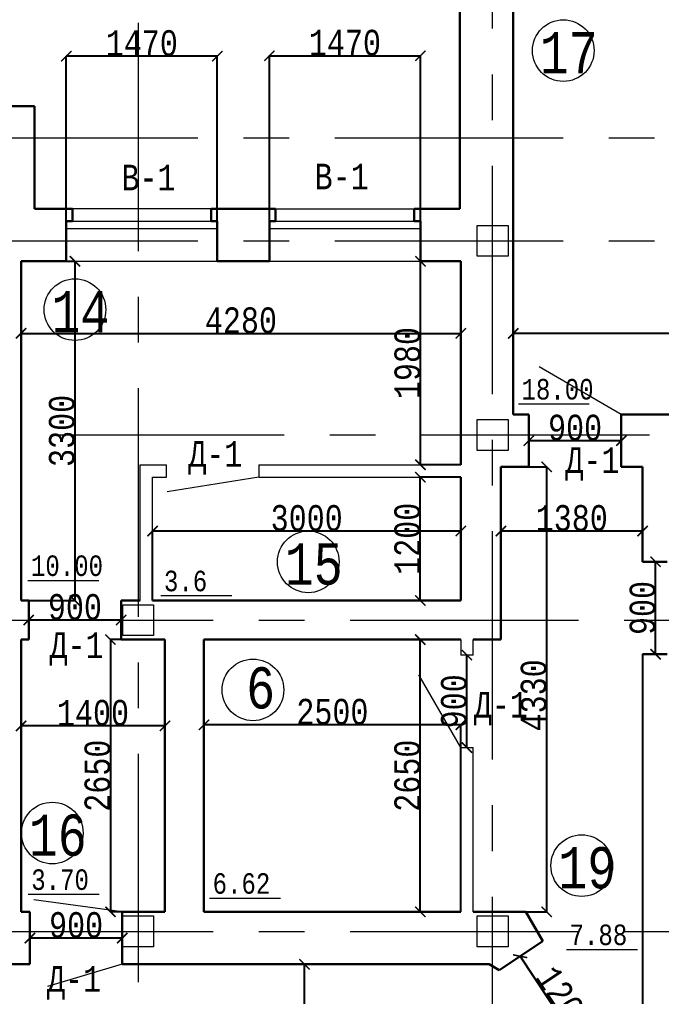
# Model space of a CAD drawing. Header units: millimetres. Extents: x -689206 to 4969298, y -1019800 to 703299.
# Drawn here: x 77288 to 83536, y -343106 to -333601 of the extents above; entities that cross this region are included whole.
import ezdxf

# ---------------------------------------------------------------- set-up
doc = ezdxf.new("R2010")
doc.units = ezdxf.units.MM
doc.linetypes.add('JIS_02_4.0', pattern=[5.5, 4, -1.5])
doc.linetypes.add('осеваяX2', pattern=[101.6, 63.5, -12.7, 12.7, -12.7])
for name, color, linetype, lineweight in [('несущие', 7, 'Continuous', 30), ('ОКНА', 250, 'Continuous', 20), ('ПЕРЕГОРОДКИ', 252, 'Continuous', 9), ('РАЗМЕРЫ', 7, 'Continuous', 9), ('сваи', 7, 'JIS_02_4.0', 30), ('стены', 7, 'Continuous', 20)]:
    doc.layers.add(name, color=color, linetype=linetype, lineweight=lineweight)
doc.layers.add('четотам', color=7, linetype='Continuous')
doc.styles.add('Аннотативный', font='isocteur.ttf', dxfattribs={"width": 0.7, "height": 250})
doc.dimstyles.new('Аннотативный', dxfattribs={"dimscale": 0, "dimtxt": 250, "dimasz": 100, "dimexe": 1.25, "dimexo": 0.625, "dimtad": 1, "dimdec": 0, "dimtxsty": 'Аннотативный', "dimblk": 'ARCHTICK', "dimcen": 2.5, "dimadec": 0, "dimazin": 0, "dimtfac": 1, "dimtdec": 0, "dimtmove": 0, "dimatfit": 3, "dimfxl": 1, "dimarcsym": 0})

# ---------------------------------------------------------------- blocks, each defined once
blk = doc.blocks.new('_ArchTick')
at = {"color": 0, "linetype": 'ByBlock', "const_width": 0.15}
blk.add_lwpolyline([(-0.5, -0.5), (0.5, 0.5)], dxfattribs=at)
blk = doc.blocks.new('*D1706')
at = {"layer": 'Defpoints', "color": 0, "lineweight": 0, "transparency": 16777216}
for p in [(77743, -333957.1), (77743, -335953.3), (79213, -335953.3)]:
    blk.add_point(p, dxfattribs=at)
at = {"layer": 'стены', "color": 0, "lineweight": -2, "transparency": 16777216}
for p, q in [((77743, -335952.7), (77743, -333955.8)), ((79213, -333957.1), (77743, -333957.1)), ((79213, -335952.7), (79213, -333955.8))]:
    blk.add_line(p, q, dxfattribs=at)
at = {"layer": 'стены', "color": 0, "lineweight": -2, "transparency": 16777216, "xscale": 100, "yscale": 100, "zscale": 100, "rotation": 180}
blk.add_blockref('_ArchTick', (77743, -333957.1), dxfattribs=at)
at = {"layer": 'стены', "color": 0, "lineweight": -2, "transparency": 16777216, "xscale": 100, "yscale": 100, "zscale": 100}
blk.add_blockref('_ArchTick', (79213, -333957.1), dxfattribs=at)
at = {"layer": 'стены', "color": 0, "lineweight": 5, "transparency": 16777216, "insert": (78478, -333831.5), "char_height": 250, "attachment_point": 5, "style": 'Аннотативный'}
blk.add_mtext('1470', dxfattribs=at)
blk = doc.blocks.new('*D1714')
at = {"layer": 'Defpoints', "color": 0, "lineweight": 20, "transparency": 16777216}
for p in [(77302.8, -335953.3), (81582.8, -335953.3), (81582.8, -336654.1)]:
    blk.add_point(p, dxfattribs=at)
at = {"layer": 'РАЗМЕРЫ', "color": 0, "lineweight": -2, "transparency": 16777216}
for p, q in [((77302.8, -335954), (77302.8, -336655.3)), ((81582.8, -335954), (81582.8, -336655.3)), ((77302.8, -336654.1), (81582.8, -336654.1))]:
    blk.add_line(p, q, dxfattribs=at)
at = {"layer": 'РАЗМЕРЫ', "color": 0, "lineweight": -2, "transparency": 16777216, "xscale": 100, "yscale": 100, "zscale": 100, "rotation": 180}
blk.add_blockref('_ArchTick', (77302.8, -336654.1), dxfattribs=at)
at = {"layer": 'РАЗМЕРЫ', "color": 0, "lineweight": -2, "transparency": 16777216, "xscale": 100, "yscale": 100, "zscale": 100}
blk.add_blockref('_ArchTick', (81582.8, -336654.1), dxfattribs=at)
at = {"layer": 'РАЗМЕРЫ', "color": 0, "lineweight": 5, "transparency": 16777216, "insert": (79442.8, -336528.5), "char_height": 250, "attachment_point": 5, "style": 'Аннотативный'}
blk.add_mtext('4280', dxfattribs=at)
blk = doc.blocks.new('*D1757')
at = {"layer": 'Defpoints', "color": 0, "lineweight": 20, "transparency": 16777216}
for p in [(79082.8, -339633.3), (81188.5, -339633.3), (79082.8, -342282.8)]:
    blk.add_point(p, dxfattribs=at)
at = {"layer": 'ОКНА', "color": 0, "lineweight": -2, "transparency": 16777216}
for p, q in [((79083.4, -339633.3), (81189.8, -339633.3)), ((81188.5, -342282.8), (81188.5, -339633.3)), ((79083.4, -342282.8), (81189.8, -342282.8))]:
    blk.add_line(p, q, dxfattribs=at)
at = {"layer": 'ОКНА', "color": 0, "lineweight": -2, "transparency": 16777216, "xscale": 100, "yscale": 100, "zscale": 100}
for p, rotation in [((81188.5, -339633.3), 90), ((81188.5, -342282.8), 270)]:
    blk.add_blockref('_ArchTick', p, dxfattribs=dict(at, rotation=rotation))
at = {"layer": 'ОКНА', "color": 0, "lineweight": 5, "transparency": 16777216, "insert": (81062.9, -340958.1), "char_height": 250, "attachment_point": 5, "rotation": 90, "style": 'Аннотативный'}
blk.add_mtext('2650', dxfattribs=at)
blk = doc.blocks.new('*D1758')
at = {"layer": 'Defpoints', "color": 0, "lineweight": 20, "transparency": 16777216}
for p in [(79082.8, -340463), (79082.8, -342282.8), (81582.8, -342282.8)]:
    blk.add_point(p, dxfattribs=at)
at = {"layer": 'ОКНА', "color": 0, "lineweight": -2, "transparency": 16777216}
for p, q in [((79082.8, -342282.2), (79082.8, -340461.8)), ((81582.8, -340463), (79082.8, -340463)), ((81582.8, -342282.2), (81582.8, -340461.8))]:
    blk.add_line(p, q, dxfattribs=at)
at = {"layer": 'ОКНА', "color": 0, "lineweight": -2, "transparency": 16777216, "xscale": 100, "yscale": 100, "zscale": 100, "rotation": 180}
blk.add_blockref('_ArchTick', (79082.8, -340463), dxfattribs=at)
at = {"layer": 'ОКНА', "color": 0, "lineweight": -2, "transparency": 16777216, "xscale": 100, "yscale": 100, "zscale": 100}
blk.add_blockref('_ArchTick', (81582.8, -340463), dxfattribs=at)
at = {"layer": 'ОКНА', "color": 0, "lineweight": 5, "transparency": 16777216, "insert": (80332.8, -340337.4), "char_height": 250, "attachment_point": 5, "style": 'Аннотативный'}
blk.add_mtext('2500', dxfattribs=at)
blk = doc.blocks.new('*D1750')
at = {"layer": 'Defpoints', "color": 0, "lineweight": 20, "transparency": 16777216}
for p in [(78702.8, -339633.3), (78172.7, -342282.8), (78702.8, -342282.8)]:
    blk.add_point(p, dxfattribs=at)
at = {"layer": 'ПЕРЕГОРОДКИ', "color": 0, "lineweight": -2, "transparency": 16777216}
for p, q in [((78702.1, -339633.3), (78171.5, -339633.3)), ((78172.7, -339633.3), (78172.7, -342282.8)), ((78702.1, -342282.8), (78171.5, -342282.8))]:
    blk.add_line(p, q, dxfattribs=at)
at = {"layer": 'ПЕРЕГОРОДКИ', "color": 0, "lineweight": -2, "transparency": 16777216, "xscale": 100, "yscale": 100, "zscale": 100}
for p, rotation in [((78172.7, -339633.3), 90), ((78172.7, -342282.8), 270)]:
    blk.add_blockref('_ArchTick', p, dxfattribs=dict(at, rotation=rotation))
at = {"layer": 'ПЕРЕГОРОДКИ', "color": 0, "lineweight": 5, "transparency": 16777216, "insert": (78047.1, -340958.1), "char_height": 250, "attachment_point": 5, "rotation": 90, "style": 'Аннотативный'}
blk.add_mtext('2650', dxfattribs=at)
blk = doc.blocks.new('*D1751')
at = {"layer": 'Defpoints', "color": 0, "lineweight": 20, "transparency": 16777216}
for p in [(77302.8, -340473), (77302.8, -342282.8), (78702.8, -342282.8)]:
    blk.add_point(p, dxfattribs=at)
at = {"layer": 'ПЕРЕГОРОДКИ', "color": 0, "lineweight": -2, "transparency": 16777216}
for p, q in [((77302.8, -342282.2), (77302.8, -340471.8)), ((78702.8, -340473), (77302.8, -340473)), ((78702.8, -342282.2), (78702.8, -340471.8))]:
    blk.add_line(p, q, dxfattribs=at)
at = {"layer": 'ПЕРЕГОРОДКИ', "color": 0, "lineweight": -2, "transparency": 16777216, "xscale": 100, "yscale": 100, "zscale": 100, "rotation": 180}
blk.add_blockref('_ArchTick', (77302.8, -340473), dxfattribs=at)
at = {"layer": 'ПЕРЕГОРОДКИ', "color": 0, "lineweight": -2, "transparency": 16777216, "xscale": 100, "yscale": 100, "zscale": 100}
blk.add_blockref('_ArchTick', (78702.8, -340473), dxfattribs=at)
at = {"layer": 'ПЕРЕГОРОДКИ', "color": 0, "lineweight": 5, "transparency": 16777216, "insert": (78002.8, -340347.4), "char_height": 250, "attachment_point": 5, "style": 'Аннотативный'}
blk.add_mtext('1400', dxfattribs=at)
blk = doc.blocks.new('*D1805')
at = {"layer": 'Defpoints', "color": 0, "linetype": 'ByBlock', "lineweight": 30, "transparency": 16777216}
for p in [(77388.1, -342537.8), (77388.1, -342537.8), (78288.1, -342537.8)]:
    blk.add_point(p, dxfattribs=at)
at = {"layer": 'РАЗМЕРЫ', "color": 0, "linetype": 'ByBlock', "lineweight": -2, "transparency": 16777216}
for p, q in [((77388.1, -342537.2), (77388.1, -342536.6)), ((78288.1, -342537.8), (77388.1, -342537.8)), ((78288.1, -342537.2), (78288.1, -342536.6))]:
    blk.add_line(p, q, dxfattribs=at)
at = {"layer": 'РАЗМЕРЫ', "color": 0, "linetype": 'ByBlock', "lineweight": -2, "transparency": 16777216, "xscale": 100, "yscale": 100, "zscale": 100, "rotation": 180}
blk.add_blockref('_ArchTick', (77388.1, -342537.8), dxfattribs=at)
at = {"layer": 'РАЗМЕРЫ', "color": 0, "linetype": 'ByBlock', "lineweight": -2, "transparency": 16777216, "xscale": 100, "yscale": 100, "zscale": 100}
blk.add_blockref('_ArchTick', (78288.1, -342537.8), dxfattribs=at)
at = {"layer": 'РАЗМЕРЫ', "color": 0, "linetype": 'ByBlock', "lineweight": 5, "transparency": 16777216, "insert": (77838.1, -342412.2), "char_height": 250, "attachment_point": 5, "style": 'Аннотативный'}
blk.add_mtext('900', dxfattribs=at)
blk = doc.blocks.new('*D1807')
at = {"layer": 'Defpoints', "color": 0, "linetype": 'ByBlock', "lineweight": 20, "transparency": 16777216}
for p in [(77376.8, -339443.3), (77376.8, -339445.4), (78276.8, -339445.4)]:
    blk.add_point(p, dxfattribs=at)
at = {"layer": 'РАЗМЕРЫ', "color": 0, "linetype": 'ByBlock', "lineweight": -2, "transparency": 16777216}
for p, q in [((77376.8, -339444.7), (77376.8, -339442.1)), ((78276.8, -339443.3), (77376.8, -339443.3)), ((78276.8, -339444.7), (78276.8, -339442.1))]:
    blk.add_line(p, q, dxfattribs=at)
at = {"layer": 'РАЗМЕРЫ', "color": 0, "linetype": 'ByBlock', "lineweight": -2, "transparency": 16777216, "xscale": 100, "yscale": 100, "zscale": 100, "rotation": 180}
blk.add_blockref('_ArchTick', (77376.8, -339443.3), dxfattribs=at)
at = {"layer": 'РАЗМЕРЫ', "color": 0, "linetype": 'ByBlock', "lineweight": -2, "transparency": 16777216, "xscale": 100, "yscale": 100, "zscale": 100}
blk.add_blockref('_ArchTick', (78276.8, -339443.3), dxfattribs=at)
at = {"layer": 'РАЗМЕРЫ', "color": 0, "linetype": 'ByBlock', "lineweight": 5, "transparency": 16777216, "insert": (77826.8, -339317.7), "char_height": 250, "attachment_point": 5, "style": 'Аннотативный'}
blk.add_mtext('900', dxfattribs=at)
blk = doc.blocks.new('*D1808')
at = {"layer": 'Defpoints', "color": 0, "linetype": 'ByBlock', "lineweight": 20, "transparency": 16777216}
for p in [(81642.8, -339784.3), (81642.8, -339784.3), (81642.8, -340684.3)]:
    blk.add_point(p, dxfattribs=at)
at = {"layer": 'РАЗМЕРЫ', "color": 0, "linetype": 'ByBlock', "lineweight": -2, "transparency": 16777216}
for p, q in [((81642.8, -340684.3), (81642.8, -339784.3)), ((81643.4, -339784.3), (81644, -339784.3)), ((81643.4, -340684.3), (81644, -340684.3))]:
    blk.add_line(p, q, dxfattribs=at)
at = {"layer": 'РАЗМЕРЫ', "color": 0, "linetype": 'ByBlock', "lineweight": -2, "transparency": 16777216, "xscale": 100, "yscale": 100, "zscale": 100}
for p, rotation in [((81642.8, -339784.3), 90), ((81642.8, -340684.3), 270)]:
    blk.add_blockref('_ArchTick', p, dxfattribs=dict(at, rotation=rotation))
at = {"layer": 'РАЗМЕРЫ', "color": 0, "linetype": 'ByBlock', "lineweight": 5, "transparency": 16777216, "insert": (81517.1, -340234.3), "char_height": 250, "attachment_point": 5, "rotation": 90, "style": 'Аннотативный'}
blk.add_mtext('900', dxfattribs=at)
blk = doc.blocks.new('*D1809')
at = {"layer": 'Defpoints', "color": 0, "linetype": 'ByBlock', "lineweight": 20, "transparency": 16777216}
for p in [(82244.8, -337698.3), (82244.8, -337698.3), (83144.8, -337698.3)]:
    blk.add_point(p, dxfattribs=at)
at = {"layer": 'РАЗМЕРЫ', "color": 0, "linetype": 'ByBlock', "lineweight": -2, "transparency": 16777216}
for p, q in [((82244.8, -337697.7), (82244.8, -337697.1)), ((83144.8, -337698.3), (82244.8, -337698.3)), ((83144.8, -337697.7), (83144.8, -337697.1))]:
    blk.add_line(p, q, dxfattribs=at)
at = {"layer": 'РАЗМЕРЫ', "color": 0, "linetype": 'ByBlock', "lineweight": -2, "transparency": 16777216, "xscale": 100, "yscale": 100, "zscale": 100, "rotation": 180}
blk.add_blockref('_ArchTick', (82244.8, -337698.3), dxfattribs=at)
at = {"layer": 'РАЗМЕРЫ', "color": 0, "linetype": 'ByBlock', "lineweight": -2, "transparency": 16777216, "xscale": 100, "yscale": 100, "zscale": 100}
blk.add_blockref('_ArchTick', (83144.8, -337698.3), dxfattribs=at)
at = {"layer": 'РАЗМЕРЫ', "color": 0, "linetype": 'ByBlock', "lineweight": 5, "transparency": 16777216, "insert": (82694.8, -337572.7), "char_height": 250, "attachment_point": 5, "style": 'Аннотативный'}
blk.add_mtext('900', dxfattribs=at)
blk = doc.blocks.new('*D1780')
at = {"layer": 'Defpoints', "color": 0, "linetype": 'ByBlock', "lineweight": 20, "transparency": 16777216}
for p in [(81972.8, -338577.8), (81972.8, -338577.8), (83352.8, -338577.8)]:
    blk.add_point(p, dxfattribs=at)
at = {"layer": 'РАЗМЕРЫ', "color": 0, "linetype": 'ByBlock', "lineweight": -2, "transparency": 16777216}
for p, q in [((81972.8, -338577.1), (81972.8, -338576.5)), ((83352.8, -338577.8), (81972.8, -338577.8)), ((83352.8, -338577.1), (83352.8, -338576.5))]:
    blk.add_line(p, q, dxfattribs=at)
at = {"layer": 'РАЗМЕРЫ', "color": 0, "linetype": 'ByBlock', "lineweight": -2, "transparency": 16777216, "xscale": 100, "yscale": 100, "zscale": 100, "rotation": 180}
blk.add_blockref('_ArchTick', (81972.8, -338577.8), dxfattribs=at)
at = {"layer": 'РАЗМЕРЫ', "color": 0, "linetype": 'ByBlock', "lineweight": -2, "transparency": 16777216, "xscale": 100, "yscale": 100, "zscale": 100}
blk.add_blockref('_ArchTick', (83352.8, -338577.8), dxfattribs=at)
at = {"layer": 'РАЗМЕРЫ', "color": 0, "linetype": 'ByBlock', "lineweight": 5, "transparency": 16777216, "insert": (82662.8, -338452.1), "char_height": 250, "attachment_point": 5, "style": 'Аннотативный'}
blk.add_mtext('1380', dxfattribs=at)
blk = doc.blocks.new('*D1781')
at = {"layer": 'Defpoints', "color": 0, "linetype": 'ByBlock', "lineweight": 20, "transparency": 16777216}
for p in [(82068.2, -337953.3), (82418.7, -337953.3), (82068.2, -342282.8)]:
    blk.add_point(p, dxfattribs=at)
at = {"layer": 'РАЗМЕРЫ', "color": 0, "linetype": 'ByBlock', "lineweight": -2, "transparency": 16777216}
for p, q in [((82068.8, -337953.3), (82420, -337953.3)), ((82418.7, -342282.8), (82418.7, -337953.3)), ((82068.8, -342282.8), (82420, -342282.8))]:
    blk.add_line(p, q, dxfattribs=at)
at = {"layer": 'РАЗМЕРЫ', "color": 0, "linetype": 'ByBlock', "lineweight": -2, "transparency": 16777216, "xscale": 100, "yscale": 100, "zscale": 100}
for p, rotation in [((82418.7, -337953.3), 90), ((82418.7, -342282.8), 270)]:
    blk.add_blockref('_ArchTick', p, dxfattribs=dict(at, rotation=rotation))
at = {"layer": 'РАЗМЕРЫ', "color": 0, "linetype": 'ByBlock', "lineweight": 5, "transparency": 16777216, "insert": (82293.1, -340176.5), "char_height": 250, "attachment_point": 5, "rotation": 90, "style": 'Аннотативный'}
blk.add_mtext('4330', dxfattribs=at)
blk = doc.blocks.new('*D1784')
at = {"layer": 'Defpoints', "color": 0, "linetype": 'ByBlock', "lineweight": 5, "transparency": 16777216}
for p in [(82160.3, -342714.5), (82160.3, -342714.5), (82823.7, -343710.5)]:
    blk.add_point(p, dxfattribs=at)
at = {"layer": 'РАЗМЕРЫ', "color": 0, "linetype": 'ByBlock', "lineweight": -2, "transparency": 16777216}
for p, q in [((82159.8, -342714.9), (82159.3, -342715.2)), ((82823.7, -343710.5), (82160.3, -342714.5)), ((82823.2, -343710.9), (82822.7, -343711.2))]:
    blk.add_line(p, q, dxfattribs=at)
at = {"layer": 'РАЗМЕРЫ', "color": 0, "linetype": 'ByBlock', "lineweight": -2, "transparency": 16777216, "xscale": 100, "yscale": 100, "zscale": 100}
for p, rotation in [((82160.3, -342714.5), 123.6678492284091), ((82823.7, -343710.5), 303.6678492284091)]:
    blk.add_blockref('_ArchTick', p, dxfattribs=dict(at, rotation=rotation))
at = {"layer": 'РАЗМЕРЫ', "color": 0, "linetype": 'ByBlock', "lineweight": 9, "transparency": 16777216, "insert": (82596.6, -343142.9), "char_height": 250, "attachment_point": 5, "rotation": 303.66785, "style": 'Аннотативный'}
blk.add_mtext('1200', dxfattribs=at)
blk = doc.blocks.new('*D1745')
at = {"layer": 'Defpoints', "color": 0, "linetype": 'ByBlock', "lineweight": 20, "transparency": 16777216}
for p in [(82092.8, -336655.3), (82092.8, -337443.3), (86592.8, -337443.3)]:
    blk.add_point(p, dxfattribs=at)
at = {"layer": 'РАЗМЕРЫ', "color": 0, "linetype": 'ByBlock', "lineweight": -2, "transparency": 16777216}
for p, q in [((82092.8, -337442.7), (82092.8, -336654.1)), ((86592.8, -336655.3), (82092.8, -336655.3)), ((86592.8, -337442.7), (86592.8, -336654.1))]:
    blk.add_line(p, q, dxfattribs=at)
at = {"layer": 'РАЗМЕРЫ', "color": 0, "linetype": 'ByBlock', "lineweight": -2, "transparency": 16777216, "xscale": 100, "yscale": 100, "zscale": 100, "rotation": 180}
blk.add_blockref('_ArchTick', (82092.8, -336655.3), dxfattribs=at)
at = {"layer": 'РАЗМЕРЫ', "color": 0, "linetype": 'ByBlock', "lineweight": -2, "transparency": 16777216, "xscale": 100, "yscale": 100, "zscale": 100}
blk.add_blockref('_ArchTick', (86592.8, -336655.3), dxfattribs=at)
at = {"layer": 'РАЗМЕРЫ', "color": 0, "linetype": 'ByBlock', "lineweight": 5, "transparency": 16777216, "insert": (84342.8, -336529.7), "char_height": 250, "attachment_point": 5, "style": 'Аннотативный'}
blk.add_mtext('4500', dxfattribs=at)
blk = doc.blocks.new('*D1831')
at = {"layer": 'Defpoints', "color": 0, "linetype": 'ByBlock', "lineweight": 20, "transparency": 16777216}
for p in [(77302.8, -335953.3), (77302.8, -339253.3), (77826.8, -339253.3)]:
    blk.add_point(p, dxfattribs=at)
at = {"layer": 'РАЗМЕРЫ', "color": 0, "linetype": 'ByBlock', "lineweight": -2, "transparency": 16777216}
for p, q in [((77303.4, -335953.3), (77828, -335953.3)), ((77826.8, -335953.3), (77826.8, -339253.3)), ((77303.4, -339253.3), (77828, -339253.3))]:
    blk.add_line(p, q, dxfattribs=at)
at = {"layer": 'РАЗМЕРЫ', "color": 0, "linetype": 'ByBlock', "lineweight": -2, "transparency": 16777216, "xscale": 100, "yscale": 100, "zscale": 100}
for p, rotation in [((77826.8, -335953.3), 90), ((77826.8, -339253.3), 270)]:
    blk.add_blockref('_ArchTick', p, dxfattribs=dict(at, rotation=rotation))
at = {"layer": 'РАЗМЕРЫ', "color": 0, "linetype": 'ByBlock', "lineweight": 5, "transparency": 16777216, "insert": (77701.1, -337603.3), "char_height": 250, "attachment_point": 5, "rotation": 90, "style": 'Аннотативный'}
blk.add_mtext('3300', dxfattribs=at)
blk = doc.blocks.new('*D1832')
at = {"layer": 'Defpoints', "color": 0, "linetype": 'ByBlock', "lineweight": 20, "transparency": 16777216}
for p in [(81189.8, -335953.3), (81582.8, -335953.3), (81582.8, -337933.3)]:
    blk.add_point(p, dxfattribs=at)
at = {"layer": 'РАЗМЕРЫ', "color": 0, "linetype": 'ByBlock', "lineweight": -2, "transparency": 16777216}
for p, q in [((81582.1, -335953.3), (81188.5, -335953.3)), ((81189.8, -337933.3), (81189.8, -335953.3)), ((81582.1, -337933.3), (81188.5, -337933.3))]:
    blk.add_line(p, q, dxfattribs=at)
at = {"layer": 'РАЗМЕРЫ', "color": 0, "linetype": 'ByBlock', "lineweight": -2, "transparency": 16777216, "xscale": 100, "yscale": 100, "zscale": 100}
for p, rotation in [((81189.8, -335953.3), 90), ((81189.8, -337933.3), 270)]:
    blk.add_blockref('_ArchTick', p, dxfattribs=dict(at, rotation=rotation))
at = {"layer": 'РАЗМЕРЫ', "color": 0, "linetype": 'ByBlock', "lineweight": 5, "transparency": 16777216, "insert": (81064.1, -336943.3), "char_height": 250, "attachment_point": 5, "rotation": 90, "style": 'Аннотативный'}
blk.add_mtext('1980', dxfattribs=at)
blk = doc.blocks.new('*D1833')
at = {"layer": 'Defpoints', "color": 0, "linetype": 'ByBlock', "lineweight": 20, "transparency": 16777216}
for p in [(81188.5, -338053.3), (81582.8, -338053.3), (81582.8, -339253.3)]:
    blk.add_point(p, dxfattribs=at)
at = {"layer": 'РАЗМЕРЫ', "color": 0, "linetype": 'ByBlock', "lineweight": -2, "transparency": 16777216}
for p, q in [((81582.1, -338053.3), (81187.3, -338053.3)), ((81188.5, -339253.3), (81188.5, -338053.3)), ((81582.1, -339253.3), (81187.3, -339253.3))]:
    blk.add_line(p, q, dxfattribs=at)
at = {"layer": 'РАЗМЕРЫ', "color": 0, "linetype": 'ByBlock', "lineweight": -2, "transparency": 16777216, "xscale": 100, "yscale": 100, "zscale": 100}
for p, rotation in [((81188.5, -338053.3), 90), ((81188.5, -339253.3), 270)]:
    blk.add_blockref('_ArchTick', p, dxfattribs=dict(at, rotation=rotation))
at = {"layer": 'РАЗМЕРЫ', "color": 0, "linetype": 'ByBlock', "lineweight": 5, "transparency": 16777216, "insert": (81062.9, -338653.3), "char_height": 250, "attachment_point": 5, "rotation": 90, "style": 'Аннотативный'}
blk.add_mtext('1200', dxfattribs=at)
blk = doc.blocks.new('*D1834')
at = {"layer": 'Defpoints', "color": 0, "linetype": 'ByBlock', "lineweight": 20, "transparency": 16777216}
for p in [(78582.8, -338577.8), (78582.8, -339253.3), (81582.8, -339253.3)]:
    blk.add_point(p, dxfattribs=at)
at = {"layer": 'РАЗМЕРЫ', "color": 0, "linetype": 'ByBlock', "lineweight": -2, "transparency": 16777216}
for p, q in [((78582.8, -339252.7), (78582.8, -338576.5)), ((81582.8, -338577.8), (78582.8, -338577.8)), ((81582.8, -339252.7), (81582.8, -338576.5))]:
    blk.add_line(p, q, dxfattribs=at)
at = {"layer": 'РАЗМЕРЫ', "color": 0, "linetype": 'ByBlock', "lineweight": -2, "transparency": 16777216, "xscale": 100, "yscale": 100, "zscale": 100, "rotation": 180}
blk.add_blockref('_ArchTick', (78582.8, -338577.8), dxfattribs=at)
at = {"layer": 'РАЗМЕРЫ', "color": 0, "linetype": 'ByBlock', "lineweight": -2, "transparency": 16777216, "xscale": 100, "yscale": 100, "zscale": 100}
blk.add_blockref('_ArchTick', (81582.8, -338577.8), dxfattribs=at)
at = {"layer": 'РАЗМЕРЫ', "color": 0, "linetype": 'ByBlock', "lineweight": 5, "transparency": 16777216, "insert": (80082.8, -338452.1), "char_height": 250, "attachment_point": 5, "style": 'Аннотативный'}
blk.add_mtext('3000', dxfattribs=at)
blk = doc.blocks.new('*D1854')
at = {"layer": 'Defpoints', "color": 0, "linetype": 'ByBlock', "lineweight": 20, "transparency": 16777216}
for p in [(83472.8, -338876.3), (83478.9, -338876.3), (83472.8, -339776.3)]:
    blk.add_point(p, dxfattribs=at)
at = {"layer": 'РАЗМЕРЫ', "color": 0, "linetype": 'ByBlock', "lineweight": -2, "transparency": 16777216}
for p, q in [((83473.4, -338876.3), (83480.2, -338876.3)), ((83478.9, -339776.3), (83478.9, -338876.3)), ((83473.4, -339776.3), (83480.2, -339776.3))]:
    blk.add_line(p, q, dxfattribs=at)
at = {"layer": 'РАЗМЕРЫ', "color": 0, "linetype": 'ByBlock', "lineweight": -2, "transparency": 16777216, "xscale": 100, "yscale": 100, "zscale": 100}
for p, rotation in [((83478.9, -338876.3), 90), ((83478.9, -339776.3), 270)]:
    blk.add_blockref('_ArchTick', p, dxfattribs=dict(at, rotation=rotation))
at = {"layer": 'РАЗМЕРЫ', "color": 0, "linetype": 'ByBlock', "lineweight": 5, "transparency": 16777216, "insert": (83353.3, -339326.3), "char_height": 250, "attachment_point": 5, "rotation": 90, "style": 'Аннотативный'}
blk.add_mtext('900', dxfattribs=at)
blk = doc.blocks.new('*D2200')
at = {"layer": 'Defpoints', "color": 0, "linetype": 'ByBlock', "lineweight": 5, "ltscale": 35, "transparency": 16777216}
for p in [(80061.4, -342792.8), (80238.3, -342792.8), (80238.3, -344231.8)]:
    blk.add_point(p, dxfattribs=at)
at = {"layer": 'РАЗМЕРЫ', "color": 0, "linetype": 'ByBlock', "lineweight": -2, "ltscale": 35, "transparency": 16777216}
for p, q in [((80237.7, -342792.8), (80060.1, -342792.8)), ((80061.4, -344231.8), (80061.4, -342792.8)), ((80237.7, -344231.8), (80060.1, -344231.8))]:
    blk.add_line(p, q, dxfattribs=at)
at = {"layer": 'РАЗМЕРЫ', "color": 0, "linetype": 'ByBlock', "lineweight": -2, "ltscale": 35, "transparency": 16777216, "xscale": 100, "yscale": 100, "zscale": 100}
for p, rotation in [((80061.4, -342792.8), 90), ((80061.4, -344231.8), 270)]:
    blk.add_blockref('_ArchTick', p, dxfattribs=dict(at, rotation=rotation))
at = {"layer": 'РАЗМЕРЫ', "color": 0, "linetype": 'ByBlock', "lineweight": 5, "ltscale": 35, "transparency": 16777216, "insert": (79935.8, -343512.3), "char_height": 250, "attachment_point": 5, "rotation": 90, "style": 'Аннотативный'}
blk.add_mtext('1439', dxfattribs=at)
blk = doc.blocks.new('*D3580')
at = {"layer": 'Defpoints', "color": 0, "lineweight": 0, "ltscale": 35, "transparency": 16777216}
for p in [(81189.8, -333953.3), (79719.8, -335953.3), (81189.8, -335953.3)]:
    blk.add_point(p, dxfattribs=at)
at = {"layer": 'РАЗМЕРЫ', "color": 0, "lineweight": -2, "ltscale": 35, "transparency": 16777216}
for p, q in [((79719.8, -335952.7), (79719.8, -333952.1)), ((79719.8, -333953.3), (81189.8, -333953.3)), ((81189.8, -335952.7), (81189.8, -333952.1))]:
    blk.add_line(p, q, dxfattribs=at)
at = {"layer": 'РАЗМЕРЫ', "color": 0, "lineweight": -2, "ltscale": 35, "transparency": 16777216, "xscale": 100, "yscale": 100, "zscale": 100, "rotation": 180}
blk.add_blockref('_ArchTick', (79719.8, -333953.3), dxfattribs=at)
at = {"layer": 'РАЗМЕРЫ', "color": 0, "lineweight": -2, "ltscale": 35, "transparency": 16777216, "xscale": 100, "yscale": 100, "zscale": 100}
blk.add_blockref('_ArchTick', (81189.8, -333953.3), dxfattribs=at)
at = {"layer": 'РАЗМЕРЫ', "color": 0, "lineweight": 0, "ltscale": 35, "transparency": 16777216, "insert": (80454.8, -333827.7), "char_height": 250, "attachment_point": 5, "style": 'Аннотативный'}
blk.add_mtext('1470', dxfattribs=at)

msp = doc.modelspace()

# ---------------------------------------------------------------- linework, layer by layer
at = {"layer": 'несущие', "color": 0}
for p, q in [((78702.8, -341633.3), (78702.8, -342282.8)), ((79082.8, -341633.3), (79082.8, -342282.8)), ((77302.8, -342282.8), (77388.1, -342282.8)), ((77388.1, -342282.8), (77388.1, -342792.8)), ((78288.1, -342282.8), (78702.8, -342282.8)), ((78288.1, -342282.8), (78288.1, -342792.8)), ((79082.8, -342282.8), (81502.2, -342282.8)), ((81502.2, -342282.8), (81582.8, -342282.8)), ((81702.8, -342282.8), (81802.8, -342282.8)), ((81802.8, -342282.8), (82217.1, -342282.8)), ((82042.8, -342792.8), (82381.4, -342567.3)), ((76852.5, -342792.8), (77388.1, -342792.8)), ((78288.1, -342792.8), (81857.8, -342792.8))]:
    msp.add_line(p, q, dxfattribs=at)
at = {"layer": 'ОКНА', "color": 0}
msp.add_line((77376.8, -339253.3), (77376.8, -339633.3), dxfattribs=at)
at = {"layer": 'РАЗМЕРЫ', "linetype": 'осеваяX2', "lineweight": 5, "ltscale": 35}
for p, q in [((81892.8, -379917.7), (81892.8, -330076.4)), ((108310, -337643.3), (41240, -337643.3))]:
    msp.add_line(p, q, dxfattribs=at)
at = {"layer": 'РАЗМЕРЫ'}
for p, q in [((82144.4, -337340.8), (82833.7, -337340.8)), ((77369.8, -339057.7), (78059, -339057.7)), ((78664.2, -339206.2), (79353.5, -339206.2)), ((77372.7, -342111.9), (78061.9, -342111.9)), ((79138, -342149.4), (79827.3, -342149.4)), ((82612.3, -342649), (83301.6, -342649))]:
    msp.add_line(p, q, dxfattribs=at)
at = {"layer": 'РАЗМЕРЫ', "linetype": 'ByBlock', "lineweight": 20}
for p, q in [((81582.8, -337933.3), (81582.8, -337753.3)), ((81582.8, -339253.3), (81582.8, -338053.3)), ((81582.8, -339253.3), (78582.8, -339253.3)), ((81582.8, -339253.3), (79082.8, -339253.3)), ((78288.1, -342282.8), (77427, -342165.9))]:
    msp.add_line(p, q, dxfattribs=at)
at = {"layer": 'РАЗМЕРЫ', "linetype": 'ByBlock', "lineweight": 13}
for p, q in [((78462.8, -339253.3), (78462.8, -337933.3)), ((78462.8, -337933.3), (78717.4, -337933.3)), ((78717.4, -338053.3), (78717.4, -337933.3)), ((79617.4, -337933.3), (81582.8, -337933.3)), ((79617.4, -337933.3), (79617.4, -338053.3)), ((78582.8, -339253.3), (78582.8, -338053.3)), ((78582.8, -338053.3), (78717.4, -338053.3)), ((79617.4, -338053.3), (81582.8, -338053.3))]:
    msp.add_line(p, q, dxfattribs=at)
at = {"layer": 'РАЗМЕРЫ', "linetype": 'ByBlock', "lineweight": 9}
msp.add_line((79617.4, -338053.3), (78724.8, -338196.5), dxfattribs=at)
at = {"layer": 'РАЗМЕРЫ', "linetype": 'ByBlock', "lineweight": 30, "ltscale": 35}
for p, q in [((82381.4, -342567.3), (82217.1, -342282.8)), ((82381.4, -342567.3), (81956.9, -342850)), ((81956.9, -342850), (81857.8, -342792.8))]:
    msp.add_line(p, q, dxfattribs=at)
at = {"layer": 'сваи', "linetype": 'ByBlock', "lineweight": 9, "ltscale": 35}
msp.add_line((78288.1, -342792.8), (77560, -343010), dxfattribs=at)
at = {"layer": 'стены', "linetype": 'осеваяX2', "lineweight": 5, "ltscale": 35}
for p, q in [((78442.7, -330076.4), (78442.7, -379917.7)), ((41240, -334753.3), (108442.7, -334753.3)), ((41240, -335753.3), (108442.7, -335753.3)), ((41390, -339445.4), (108442.7, -339445.4)), ((41390, -342472.8), (108442.7, -342472.8))]:
    msp.add_line(p, q, dxfattribs=at)
at = {"layer": 'стены', "lineweight": 30}
for p, q in [((81574.8, -332935.4), (81574.8, -335443.4)), ((82092.8, -333443.3), (82092.8, -337443.3)), ((76014.6, -334443.3), (77432.8, -334443.3)), ((77072.8, -334443.3), (77432.8, -334443.3)), ((77432.8, -335443.4), (77432.8, -334443.3)), ((77803, -335443.4), (77432.8, -335443.4)), ((77803, -335563.4), (77803, -335443.4)), ((79153, -335563.4), (79153, -335443.4)), ((79779.8, -335443.4), (79153, -335443.4)), ((79779.8, -335563.4), (79779.8, -335443.4)), ((81129.8, -335563.4), (81129.8, -335443.4)), ((81129.8, -335443.4), (81574.8, -335443.4)), ((77743, -335563.4), (77803, -335563.4)), ((77743, -335563.4), (77743, -335953.3)), ((79153, -335563.4), (79213, -335563.4)), ((79213, -335563.4), (79213, -335953.3)), ((79719.8, -335563.4), (79779.8, -335563.4)), ((79719.8, -335563.4), (79719.8, -335953.3)), ((81129.8, -335563.4), (81189.8, -335563.4)), ((81189.8, -335563.4), (81189.8, -335953.3)), ((77302.8, -339253.3), (77302.8, -335953.3)), ((77743, -335953.3), (77302.8, -335953.3)), ((79719.8, -335953.3), (79213, -335953.3)), ((81582.8, -335953.3), (81189.8, -335953.3)), ((81582.8, -337933.3), (81582.8, -335953.3)), ((82092.8, -337443.3), (82244.8, -337443.3)), ((82244.8, -337443.3), (82244.8, -337953.3)), ((83144.8, -337443.3), (86592.8, -337443.3)), ((86592.8, -337443.3), (83144.8, -337443.3)), ((83144.8, -337443.3), (83144.8, -337953.3)), ((81972.8, -337953.3), (82244.8, -337953.3)), ((81972.8, -339633.3), (81972.8, -337953.3)), ((82244.8, -337953.3), (82084.8, -337953.3)), ((83144.8, -337953.3), (83352.8, -337953.3)), ((83352.8, -337953.3), (83352.8, -338876.3)), ((81582.8, -339253.3), (81582.8, -338053.3)), ((83352.8, -338876.3), (83592.8, -338876.3)), ((77302.8, -339253.3), (77376.8, -339253.3)), ((77376.8, -339253.3), (77376.8, -339633.3)), ((78276.8, -339253.3), (78462.8, -339253.3)), ((78276.8, -339633.3), (78276.8, -339253.3)), ((78582.8, -339253.3), (81582.8, -339253.3)), ((77302.8, -339633.3), (77376.8, -339633.3)), ((77302.8, -339633.3), (77302.8, -342282.8)), ((78276.8, -339633.3), (78702.8, -339633.3)), ((78702.8, -339633.3), (78702.8, -341633.3)), ((78702.8, -339633.3), (78702.8, -341633.3)), ((81582.8, -339633.3), (79082.8, -339633.3)), ((79082.8, -339633.3), (79082.8, -341253.3)), ((81702.8, -339633.3), (81972.8, -339633.3)), ((83592.8, -339776.3), (83352.8, -339776.3)), ((79082.8, -341253.3), (79082.8, -341633.3))]:
    msp.add_line(p, q, dxfattribs=at)
at = {"layer": 'стены', "lineweight": 13}
for p, q in [((79153, -335443.4), (77803, -335443.4)), ((79779.8, -335443.4), (81129.8, -335443.4)), ((77803, -335563.4), (79153, -335563.4)), ((79779.8, -335563.4), (81129.8, -335563.4)), ((77743, -335633.4), (79213, -335633.4)), ((79719.8, -335633.4), (81189.8, -335633.4)), ((77743, -335953.3), (79213, -335953.3)), ((79719.8, -335953.3), (81189.8, -335953.3))]:
    msp.add_line(p, q, dxfattribs=at)
at = {"layer": 'стены', "color": 152, "lineweight": 30, "true_color": 0x2776bb}
for p, q in [((77743, -335953.3), (77743, -335593.4)), ((79213, -335593.4), (79213, -335953.3)), ((79719.8, -335953.3), (79719.8, -335593.4)), ((81189.8, -335593.4), (81189.8, -335953.3))]:
    msp.add_line(p, q, dxfattribs=at)
at = {"layer": 'стены', "color": 7, "lineweight": 30, "true_color": 0xffffff}
msp.add_line((81189.8, -335953.3), (81582.8, -335953.3), dxfattribs=at)
at = {"layer": 'стены', "lineweight": 9}
for p, q in [((83144.8, -337443.3), (82344.1, -336981.1)), ((81582.8, -340684.3), (81173.4, -339975.3))]:
    msp.add_line(p, q, dxfattribs=at)
at = {"layer": 'стены'}
for p, q in [((82092.8, -337443.3), (82244.8, -337443.3)), ((83352.8, -337953.3), (83144.8, -337953.3)), ((77302.8, -339633.3), (77376.8, -339633.3)), ((78576.8, -339633.3), (78702.8, -339633.3)), ((78702.8, -341207.7), (78702.8, -339633.3)), ((79082.8, -341633.3), (79082.8, -339633.3)), ((79082.8, -341633.3), (79082.8, -339633.3)), ((81582.8, -339633.3), (81582.8, -339784.3)), ((81702.8, -339784.3), (81702.8, -339633.3)), ((81702.8, -339784.3), (81582.8, -339784.3)), ((81582.8, -340684.3), (81582.8, -342282.8)), ((81582.8, -340684.3), (81702.8, -340684.3)), ((81702.8, -342282.8), (81702.8, -340684.3)), ((78702.8, -341253.3), (78702.8, -341207.7))]:
    msp.add_line(p, q, dxfattribs=at)
at = {"layer": 'стены', "lineweight": 25}
for p, q in [((83352.8, -339776.3), (83352.8, -342453.3)), ((83352.8, -342453.3), (83352.8, -343999.4))]:
    msp.add_line(p, q, dxfattribs=at)
at = {"layer": 'стены', "lineweight": 20}
for points in [[(81742.8, -335603.3), (82042.8, -335603.3), (82042.8, -335903.3), (81742.8, -335903.3)], [(81742.8, -337493.3), (82042.8, -337493.3), (82042.8, -337793.3), (81742.8, -337793.3)], [(78292.7, -339295.4), (78592.7, -339295.4), (78592.7, -339595.4), (78292.7, -339595.4)], [(78292.7, -342322.8), (78592.7, -342322.8), (78592.7, -342622.8), (78292.7, -342622.8)], [(81742.8, -342322.3), (82042.8, -342322.3), (82042.8, -342622.3), (81742.8, -342622.3)]]:
    msp.add_lwpolyline(points, close=True, dxfattribs=at)
at = {"layer": 'четотам', "lineweight": 13}
for centre in [(82580, -333903), (77826.8, -336423), (80097.9, -338877.5), (79560, -340123), (77606.3, -341515.6), (82760, -341833)]:
    msp.add_circle(centre, 300, dxfattribs=at)

# ---------------------------------------------------------------- texts
at = {"layer": 'РАЗМЕРЫ', "lineweight": 13, "ltscale": 150, "char_height": 401.1, "width": 1460, "attachment_point": 1, "style": 'Аннотативный'}
for s, insert in [('17', (82352, -333723.1)), ('14', (77598.8, -336243.1)), ('15', (79869.9, -338697.6)), ('6', (79493.9, -339902.7)), ('16', (77378.3, -341335.7)), ('19', (82532, -341653.1))]:
    msp.add_mtext(s, dxfattribs=dict(at, insert=insert))
at = {"layer": 'РАЗМЕРЫ', "lineweight": 20, "ltscale": 150, "char_height": 250, "width": 922.913, "attachment_point": 1, "style": 'Аннотативный'}
for s, insert in [('В-1', (78280, -335013)), ('В-1', (80160, -335003)), ('Д-1', (78930, -337702.5)), ('Д-1', (82600, -337762.5)), ('Д-1', (77580, -339562.5)), ('Д-1', (81710, -340142.5)), ('Д-1', (77555.3, -342810.7))]:
    msp.add_mtext(s, dxfattribs=dict(at, insert=insert))
at = {"layer": 'РАЗМЕРЫ', "char_height": 200, "width": 656.117, "attachment_point": 1, "style": 'Аннотативный'}
for s, insert in [('18.00', (82173.7, -337097.9)), ('10.00', (77399, -338814.9)), ('3.6', (78693.5, -338963.4)), ('3.70', (77401.9, -341869.1)), ('6.62', (79167.3, -341906.6)), ('7.88', (82641.6, -342406.2))]:
    msp.add_mtext(s, dxfattribs=dict(at, insert=insert))

# ---------------------------------------------------------------- dimensions: what is measured, and where the dimension line sits
at = {"layer": 'ОКНА', "color": 0, "lineweight": 5}
dim = msp.add_aligned_dim(p1=(79082.8, -342282.8), p2=(79082.8, -339633.3), distance=-2105.8, text='2650', dimstyle='Аннотативный', dxfattribs=at)
dim.commit()
dim.dimension.update_dxf_attribs({"geometry": '*D1757', "text_midpoint": (81062.9, -340958.1)})
dim = msp.add_linear_dim(base=(79082.8, -340463), p1=(81582.8, -342282.8), p2=(79082.8, -342282.8), angle=180, dimstyle='Аннотативный', dxfattribs=at)
dim.commit()
dim.dimension.update_dxf_attribs({"geometry": '*D1758', "text_midpoint": (80332.8, -340463), "dimtype": 161})
at = {"layer": 'ПЕРЕГОРОДКИ', "color": 0, "lineweight": 5}
dim = msp.add_aligned_dim(p1=(78702.8, -339633.3), p2=(78702.8, -342282.8), distance=-530.1, text='2650', dimstyle='Аннотативный', dxfattribs=at)
dim.commit()
dim.dimension.update_dxf_attribs({"geometry": '*D1750', "text_midpoint": (78047.1, -340958.1)})
dim = msp.add_linear_dim(base=(77302.8, -340473), p1=(78702.8, -342282.8), p2=(77302.8, -342282.8), angle=180, dimstyle='Аннотативный', dxfattribs=at)
dim.commit()
dim.dimension.update_dxf_attribs({"geometry": '*D1751', "text_midpoint": (78002.8, -340473), "dimtype": 161})
at = {"layer": 'РАЗМЕРЫ', "lineweight": 0, "ltscale": 35}
dim = msp.add_linear_dim(base=(81189.8, -333953.3), p1=(79719.8, -335953.3), p2=(81189.8, -335953.3), dimstyle='Аннотативный', dxfattribs=at)
dim.commit()
dim.dimension.update_dxf_attribs({"geometry": '*D3580', "text_midpoint": (80454.8, -333827.7)})
at = {"layer": 'РАЗМЕРЫ', "linetype": 'ByBlock', "lineweight": 5}
for base, p1, p2, picture, middle in [((77826.8, -339253.3), (77302.8, -335953.3), (77302.8, -339253.3), '*D1831', (77701.1, -337603.3)), ((81189.8, -335953.3), (81582.8, -337933.3), (81582.8, -335953.3), '*D1832', (81064.1, -336943.3)), ((81188.5, -338053.3), (81582.8, -339253.3), (81582.8, -338053.3), '*D1833', (81062.9, -338653.3)), ((83478.9, -338876.3), (83472.8, -339776.3), (83472.8, -338876.3), '*D1854', (83353.3, -339326.3))]:
    dim = msp.add_linear_dim(base=base, p1=p1, p2=p2, angle=90, dimstyle='Аннотативный', dxfattribs=at)
    dim.commit()
    dim.dimension.update_dxf_attribs({"geometry": picture, "text_midpoint": middle})
at = {"layer": 'РАЗМЕРЫ', "lineweight": 5}
dim = msp.add_linear_dim(base=(81582.8, -336654.1), p1=(77302.8, -335953.3), p2=(81582.8, -335953.3), dimstyle='Аннотативный', dxfattribs=at)
dim.commit()
dim.dimension.update_dxf_attribs({"geometry": '*D1714', "text_midpoint": (79442.8, -336528.5)})
at = {"layer": 'РАЗМЕРЫ', "linetype": 'ByBlock', "lineweight": 5}
for base, p1, p2, picture, middle in [((82092.8, -336655.3), (86592.8, -337443.3), (82092.8, -337443.3), '*D1745', (84342.8, -336529.7)), ((78582.8, -338577.8), (81582.8, -339253.3), (78582.8, -339253.3), '*D1834', (80082.8, -338452.1))]:
    dim = msp.add_linear_dim(base=base, p1=p1, p2=p2, dimstyle='Аннотативный', dxfattribs=at)
    dim.commit()
    dim.dimension.update_dxf_attribs({"geometry": picture, "text_midpoint": middle})
at = {"layer": 'РАЗМЕРЫ', "color": 18, "linetype": 'ByBlock', "lineweight": 5, "true_color": 0x000000}
for base, p1, p2, picture, middle in [((82244.8, -337698.3), (83144.8, -337698.3), (82244.8, -337698.3), '*D1809', (82694.8, -337572.7)), ((81972.8, -338577.8), (83352.8, -338577.8), (81972.8, -338577.8), '*D1780', (82662.8, -338452.1)), ((77376.8, -339443.3), (78276.8, -339445.4), (77376.8, -339445.4), '*D1807', (77826.8, -339317.7)), ((77388.1, -342537.8), (78288.1, -342537.8), (77388.1, -342537.8), '*D1805', (77838.1, -342412.2))]:
    dim = msp.add_linear_dim(base=base, p1=p1, p2=p2, dimstyle='Аннотативный', dxfattribs=at)
    dim.commit()
    dim.dimension.update_dxf_attribs({"geometry": picture, "text_midpoint": middle})
dim = msp.add_linear_dim(base=(82418.7, -337953.3), p1=(82068.2, -342282.8), p2=(82068.2, -337953.3), angle=90, text='4330', dimstyle='Аннотативный', dxfattribs=at)
dim.commit()
dim.dimension.update_dxf_attribs({"geometry": '*D1781', "text_midpoint": (82418.7, -340176.5), "dimtype": 160})
dim = msp.add_linear_dim(base=(81642.8, -339784.3), p1=(81642.8, -340684.3), p2=(81642.8, -339784.3), angle=90, dimstyle='Аннотативный', dxfattribs=at)
dim.commit()
dim.dimension.update_dxf_attribs({"geometry": '*D1808', "text_midpoint": (81517.1, -340234.3)})
at = {"layer": 'РАЗМЕРЫ', "linetype": 'ByBlock', "lineweight": 5, "ltscale": 35}
dim = msp.add_linear_dim(base=(80061.4, -342792.8), p1=(80238.3, -344231.8), p2=(80238.3, -342792.8), angle=90, dimstyle='Аннотативный', dxfattribs=at)
dim.commit()
dim.dimension.update_dxf_attribs({"geometry": '*D2200', "text_midpoint": (79935.8, -343512.3)})
at = {"layer": 'РАЗМЕРЫ', "color": 18, "linetype": 'ByBlock', "lineweight": 9, "true_color": 0x000000}
dim = msp.add_aligned_dim(p1=(82823.7, -343710.5), p2=(82160.3, -342714.5), distance=0, text='1200', dimstyle='Аннотативный', dxfattribs=at)
dim.commit()
dim.dimension.update_dxf_attribs({"geometry": '*D1784', "text_midpoint": (82596.6, -343142.9)})
at = {"layer": 'стены', "lineweight": 5}
dim = msp.add_linear_dim(base=(77743, -333957.1), p1=(79213, -335953.3), p2=(77743, -335953.3), dimstyle='Аннотативный', dxfattribs=at)
dim.commit()
dim.dimension.update_dxf_attribs({"geometry": '*D1706', "text_midpoint": (78478, -333831.5)})

doc.saveas('drawing.dxf')
